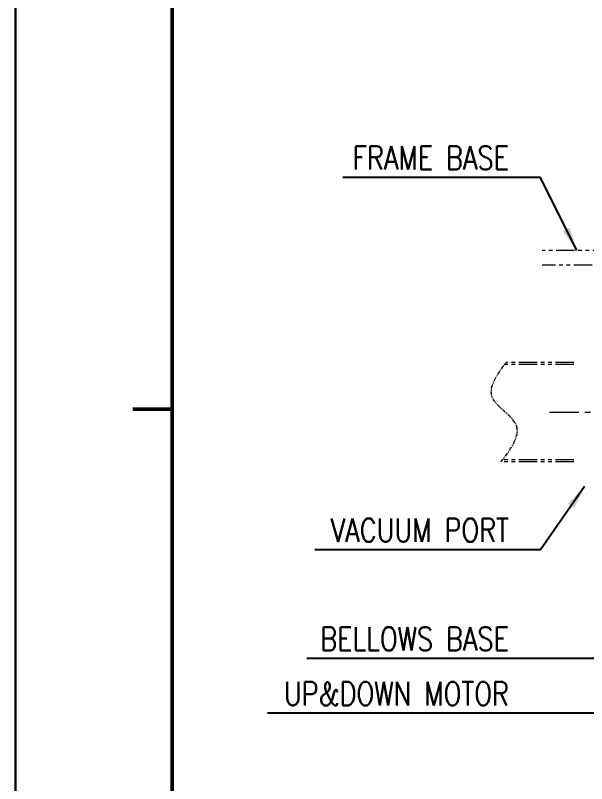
# Model space of a CAD drawing. Header units: millimetres. Extents: x 334 to 3694, y 0 to 2376.
# Drawn here: x 334 to 917, y 806 to 1590 of the extents above; entities that cross this region are included whole.
import ezdxf

# ---------------------------------------------------------------- set-up
doc = ezdxf.new("R2010")
doc.units = ezdxf.units.MM
doc.header["$LTSCALE"] = 3
doc.linetypes.add('CENTER', pattern=[2, 1.25, -0.25, 0.25, -0.25])
doc.linetypes.add('PHANTOM', pattern=[2.5, 1.25, -0.25, 0.25, -0.25, 0.25, -0.25])
for name, color, linetype, lineweight in [('1_외형선', 7, 'Continuous', 25), ('3_중심선', 1, 'CENTER', 18), ('5_파단선', 5, 'PHANTOM', 9), ('7_가상선', 6, 'PHANTOM', 9), ('8_외각선', 4, 'Continuous', 50)]:
    doc.layers.add(name, color=color, linetype=linetype, lineweight=lineweight)
doc.layers.add('Plot-Box', color=211, linetype='Continuous', plot=False)
doc.layers.add('PLOT_BOX', color=221, linetype='Continuous', plot=False)
doc.styles.add('축척08', font='romans.shx', dxfattribs={"width": 0.8, "height": 24, "bigfont": 'whgtxt.shx'})
doc.dimstyles.new('축척08', dxfattribs={"dimscale": 8, "dimtxt": 24, "dimasz": 3, "dimexe": 1, "dimexo": 1, "dimgap": 1, "dimtad": 3, "dimdec": 4, "dimzin": 9, "dimdsep": 46, "dimtxsty": '축척08', "dimcen": 0, "dimclrd": 3, "dimclre": 3, "dimclrt": 256, "dimadec": 4, "dimazin": 2, "dimtm": 1e-09, "dimtfac": 0.6, "dimtdec": 4, "dimtmove": 0, "dimatfit": 0, "dimfxl": 1.5, "dimtolj": 1, "dimlwd": -1, "dimlwe": -1, "dimarcsym": 0})

# ---------------------------------------------------------------- blocks, each defined once
blk = doc.blocks.new('A$C4976374A')
at = {"layer": '8_외각선'}
for p, q in [((20, 5), (20, 292)), ((20, 148.5), (15, 148.5)), ((20, 148.5), (15, 148.5))]:
    blk.add_line(p, q, dxfattribs=at)
blk.add_lwpolyline([(20, 292), (415, 292), (415, 5), (20, 5)], close=True, dxfattribs=at)
at = {"layer": 'Plot-Box'}
blk.add_lwpolyline([(0, 297), (420, 297), (420, 0), (0, 0)], close=True, dxfattribs=at)

msp = doc.modelspace()

# ---------------------------------------------------------------- linework, layer by layer
at = {"layer": '3_중심선', "ltscale": 8}
msp.add_line((878.94, 1184.92), (1086.94, 1184.92), dxfattribs=at)
at = {"layer": '5_파단선'}
msp.add_spline([(829.44, 1134.12), (845.1, 1171.52), (820.52, 1200.25), (834.78, 1235.72)], degree=3, dxfattribs=at)
at = {"layer": '7_가상선', "ltscale": 5}
for p, q in [((941.94, 1349.92), (871.64, 1349.92)), ((959.94, 1334.92), (871.64, 1334.92)), ((903.94, 1233.62), (833.26, 1233.62)), ((903.94, 1235.72), (834.78, 1235.72)), ((903.94, 1134.12), (829.44, 1134.12)), ((903.94, 1136.22), (831.03, 1136.22))]:
    msp.add_line(p, q, dxfattribs=at)
at = {"layer": 'Plot-Box'}
msp.add_lwpolyline([(334, 0), (3694, 0), (3694, 2376), (334, 2376)], close=True, dxfattribs=at)
at = {"layer": 'PLOT_BOX'}
msp.add_lwpolyline([(334, 0), (3694, 0), (3694, 2376), (334, 2376)], close=True, dxfattribs=at)

# ---------------------------------------------------------------- block references
at = {"layer": '1_외형선', "xscale": 8, "yscale": 8, "zscale": 8}
msp.add_blockref('A$C4976374A', (334, 0), dxfattribs=at)

# ---------------------------------------------------------------- texts
at = {"layer": '1_외형선', "char_height": 24, "attachment_point": 9, "style": '축척08'}
for s, insert in [('FRAME BASE', (837.64, 1432.53)), ('VACUUM PORT', (837.64, 1052.5)), ('BELLOWS BASE', (837.64, 941.42)), ('UP&DOWN MOTOR', (837.64, 885.51))]:
    msp.add_mtext(s, dxfattribs=dict(at, insert=insert))

# ---------------------------------------------------------------- leaders
at = {"layer": '1_외형선', "annotation_type": 0, "has_hookline": 1, "hookline_direction": 1}
for points, text_width in [([(906.79, 1349.92), (869.64, 1424.53), (845.64, 1424.53)], 169.66), ([(914.74, 1108.92), (869.64, 1044.5), (845.64, 1044.5)], 198), ([(1116.94, 933.42), (845.64, 933.42)], 206.23), ([(1081.44, 877.51), (845.64, 877.51)], 246.46)]:
    msp.add_leader(points, dimstyle='축척08', override={"dimgap": 1, "dimtad": 1}, dxfattribs=dict(at, text_width=text_width))

doc.saveas('drawing.dxf')
